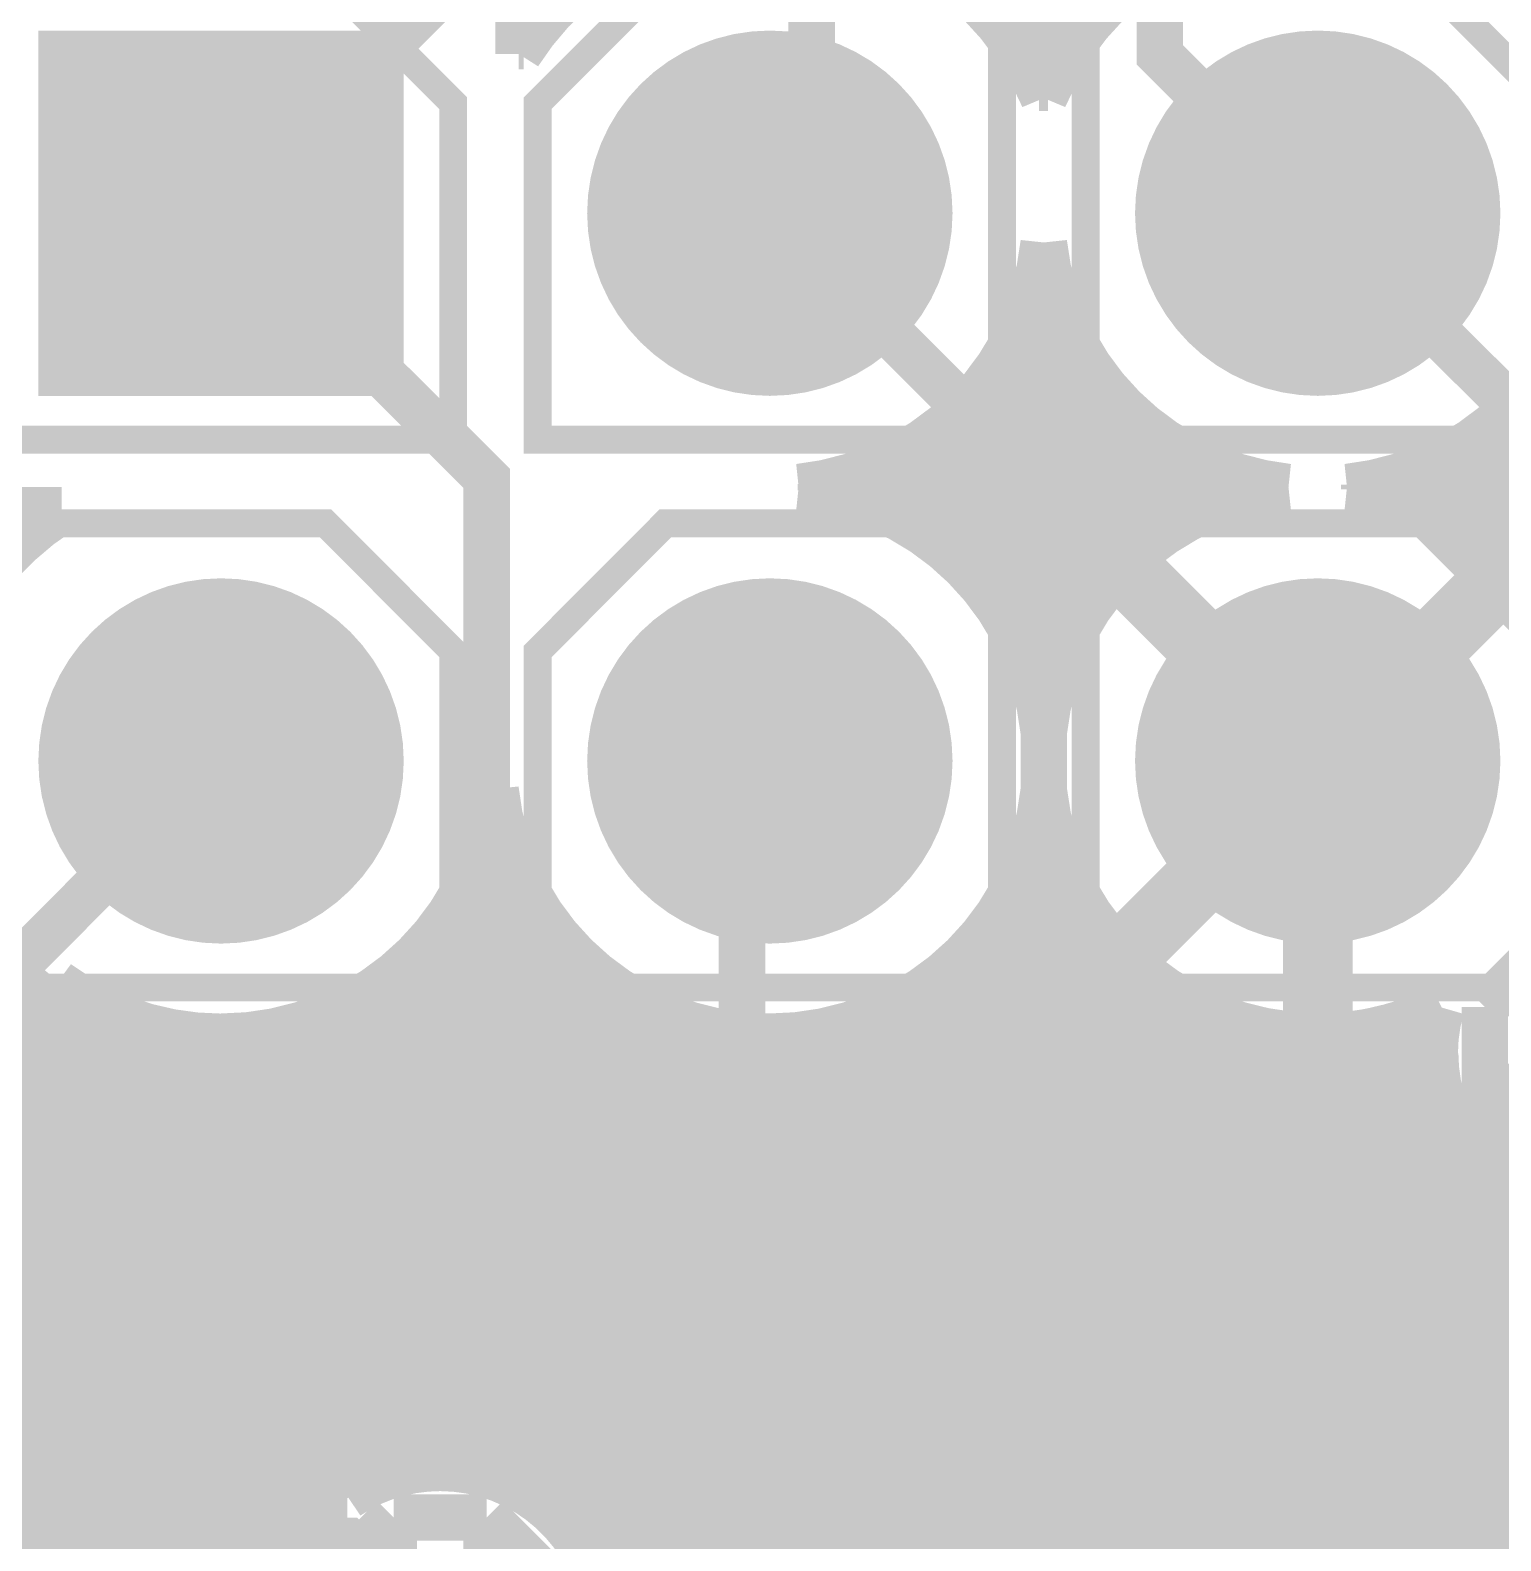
# Model space of a CAD drawing. Extents: x -5 to 157, y -120 to 103.
# Drawn here: x 90.34 to 98.38, y 69.47 to 77.73 of the extents above; entities that cross this region are included whole.
import ezdxf

# ---------------------------------------------------------------- set-up
doc = ezdxf.new("R2010")
doc.units = 0
doc.header["$MEASUREMENT"] = 0
doc.layers.get('0').update_dxf_attribs({"linetype": 'CONTINUOUS'})
for name, color, linetype in [('22-304-2_BOT', 7, 'CONTINUOUS'), ('22-304-2_DRD', 7, 'CONTINUOUS'), ('22-304-2_DRL', 2, 'CONTINUOUS'), ('22-304-2_IN1', 4, 'CONTINUOUS'), ('22-304-2_IN2', 3, 'CONTINUOUS'), ('22-304-2_SMB', 5, 'CONTINUOUS'), ('22-304-2_SMT', 10, 'CONTINUOUS'), ('22-304-2_SPB', 14, 'CONTINUOUS'), ('22-304-2_SSB', 12, 'CONTINUOUS'), ('22-304-2_SST', 11, 'CONTINUOUS'), ('22-304-2_TOP', 13, 'CONTINUOUS'), ('THRUHOLE_NPT', 15, 'CONTINUOUS')]:
    doc.layers.add(name, color=color, linetype=linetype)

# ---------------------------------------------------------------- blocks, each defined once
blk = doc.blocks.new('SQUARE_10')
blk.add_solid([(0.99949, 0.99949), (0.99949, -0.99949), (-0.99949, 0.99949), (-0.99949, -0.99949)])
blk = doc.blocks.new('ROUND_29')
at = {"const_width": 0.99949}
blk.add_lwpolyline([(-0.499744, 0, 1), (0.499744, 0, 1)], format="xyb", close=True, dxfattribs=at)
blk = doc.blocks.new('RECTANGLE_31')
blk.add_solid([(0.9017, 0.508), (0.9017, -0.508), (-0.9017, 0.508), (-0.9017, -0.508)])
blk = doc.blocks.new('RECTANGLE_62')
blk.add_solid([(0.35052, 0.25019), (0.35052, -0.25019), (-0.35052, 0.25019), (-0.35052, -0.25019)])
blk = doc.blocks.new('ROUND_16')
at = {"const_width": 0.54991}
blk.add_lwpolyline([(-0.274954, 0, 1), (0.274954, 0, 1)], format="xyb", close=True, dxfattribs=at)
blk = doc.blocks.new('RECTANGLE_11')
blk.add_solid([(0.40005, 0.29972), (0.40005, -0.29972), (-0.40005, 0.29972), (-0.40005, -0.29972)])

msp = doc.modelspace()

# ---------------------------------------------------------------- linework, layer by layer
at = {"layer": '22-304-2_BOT'}
for points, const_width in [([(92.71, 78.97368), (92.71, 78.05928), (91.38412, 76.7334)], 0.254), ([(94.615, 78.97368), (94.615, 76.96454), (94.3864, 76.7334)], 0.254), ([(96.52, 78.97368), (96.52, 77.59954), (97.3836, 76.7334)], 0.254), ([(92.71, 70.8914), (92.837, 71.0184), (92.837, 75.28306), (91.38412, 76.7334)], 0.254), ([(94.3864, 76.7334), (95.885, 75.2348), (95.885, 70.8914)], 0.254), ([(121.285, 34.0614), (121.5136, 34.29), (136.906, 34.29), (138.43, 35.814), (138.43, 46.736), (137.287, 47.879), (134.239, 47.879), (128.651, 53.467), (128.651, 59.055), (127.889, 59.817), (114.173, 59.817), (105.156, 68.834), (105.156, 72.517), (102.362, 75.311), (98.80854, 75.311), (97.3836, 76.7334)], 0.254), ([(85.725, 75.94092), (85.725, 70.739), (86.487, 69.977), (93.345, 69.977), (94.488, 68.834), (94.488, 67.056), (95.504, 66.04), (98.933, 66.04), (100.584, 64.389), (106.807, 64.389), (111.125, 60.071), (111.76, 60.071), (112.395, 59.436), (112.395, 58.78576)], 0.254), ([(97.3836, 72.29094), (97.3836, 73.7362)], 0.381), ([(91.38412, 73.7362), (89.535, 71.88454), (89.535, 70.8914)], 0.254), ([(94.3864, 73.7362), (94.234, 73.5838), (94.234, 70.231), (94.742, 69.723), (96.647, 69.723), (97.00768, 70.08368), (98.425, 70.08368)], 0.254), ([(96.52, 72.49922), (96.52, 71.9074)], 0.254), ([(96.70288, 72.39), (96.52, 72.39)], 0.254), ([(96.7232, 72.37984), (96.7232, 71.9074)], 0.254), ([(96.9518, 72.29094), (96.9518, 71.9074)], 0.254), ([(97.97796, 72.34936), (97.84842, 72.21982)], 0.254), ([(97.8662, 72.30618), (97.8662, 72.23506)], 0.254), ([(98.425, 70.88378), (98.425, 71.628), (98.933, 72.136)], 0.635), ([(97.1804, 72.24014), (97.1804, 71.9074)], 0.254), ([(97.409, 72.22744), (97.409, 70.71868)], 0.254), ([(97.6376, 72.24776), (97.6376, 71.87438)], 0.254), ([(97.79508, 72.1614), (96.52, 72.1614)], 0.254), ([(97.65792, 71.9328), (96.52, 71.9328)], 0.254), ([(97.2947, 71.9074), (96.52, 71.9074)], 0.254), ([(97.2947, 71.9074), (97.2947, 70.71868)], 0.254), ([(97.60204, 71.7042), (97.2947, 71.7042)], 0.254), ([(97.56648, 71.64324), (97.56648, 70.84314)], 0.254), ([(97.5995, 71.64324), (97.56648, 71.64324)], 0.254), ([(97.56648, 71.4756), (97.2947, 71.4756)], 0.254), ([(97.56648, 71.247), (97.2947, 71.247)], 0.254), ([(97.56648, 71.0184), (97.2947, 71.0184)], 0.254), ([(100.965, 70.8914), (100.15728, 70.08368), (98.425, 70.08368)], 0.254), ([(97.56648, 70.84314), (97.56648, 70.71868)], 0.254), ([(97.56648, 70.7898), (97.2947, 70.7898)], 0.254), ([(97.56648, 70.71868), (97.2947, 70.71868)], 0.254), ([(92.583, 68.961), (92.075, 69.469), (79.502, 69.469), (79.375, 69.596), (79.375, 69.7738)], 0.254)]:
    msp.add_lwpolyline(points, dxfattribs=dict(at, const_width=const_width))
at = {"layer": '22-304-2_BOT', "const_width": 0.254}
for points in [[(96.52, 72.49922, 0.1535614), (97.3836, 72.22758)], [(97.3836, 72.22744, 0.10157), (97.97793, 72.34943)], [(97.8408, 72.2122, 0.1941193), (97.59896, 71.64325)], [(97.8408, 72.2122, 0.1941193), (97.59896, 71.64325)]]:
    msp.add_lwpolyline(points, format="xyb", dxfattribs=at)
at = {"layer": '22-304-2_DRD', "const_width": 0.254}
for points in [[(91.38412, 77.3684), (90.74912, 76.7334)], [(92.01912, 76.7334), (91.38412, 77.3684)], [(94.3864, 77.3684), (93.7514, 76.7334)], [(95.0214, 76.7334), (94.3864, 77.3684)], [(97.3836, 77.3684), (96.7486, 76.7334)], [(98.0186, 76.7334), (97.3836, 77.3684)], [(90.74912, 76.7334), (91.38412, 76.0984)], [(91.38412, 76.0984), (92.01912, 76.7334)], [(93.7514, 76.7334), (94.3864, 76.0984)], [(94.3864, 76.0984), (95.0214, 76.7334)], [(96.7486, 76.7334), (97.3836, 76.0984)], [(97.3836, 76.0984), (98.0186, 76.7334)], [(91.38412, 74.3712), (90.74912, 73.7362)], [(92.01912, 73.7362), (91.38412, 74.3712)], [(94.3864, 74.3712), (93.7514, 73.7362)], [(95.0214, 73.7362), (94.3864, 74.3712)], [(97.3836, 74.3712), (96.7486, 73.7362)], [(98.0186, 73.7362), (97.3836, 74.3712)], [(90.74912, 73.7362), (91.38412, 73.1012)], [(91.38412, 73.1012), (92.01912, 73.7362)], [(93.7514, 73.7362), (94.3864, 73.1012)], [(94.3864, 73.1012), (95.0214, 73.7362)], [(96.7486, 73.7362), (97.3836, 73.1012)], [(97.3836, 73.1012), (98.0186, 73.7362)], [(98.679, 72.771), (98.298, 72.39)], [(98.298, 72.39), (98.298, 71.882)], [(98.298, 71.882), (98.679, 71.501)], [(92.329, 69.596), (91.948, 69.215)], [(92.837, 69.596), (92.329, 69.596)], [(93.218, 69.215), (92.837, 69.596)], [(92.329, 69.342), (92.329, 69.215)], [(92.456, 69.342), (92.329, 69.342)], [(92.456, 69.215), (92.456, 69.342)], [(92.71, 69.342), (92.71, 69.215)], [(92.837, 69.342), (92.71, 69.342)], [(92.837, 69.215), (92.837, 69.342)]]:
    msp.add_lwpolyline(points, dxfattribs=at)
at = {"layer": '22-304-2_IN2'}
for points, const_width in [([(93.0656, 86.73846), (93.0656, 77.68336)], 0.254), ([(95.8088, 86.73846), (95.8088, 77.5208)], 0.254), ([(96.0374, 86.73846), (96.0374, 77.64526)], 0.254), ([(95.5802, 80.80502), (95.5802, 77.8383)], 0.254), ([(93.01226, 78.36154), (93.01226, 77.60462)], 0.254), ([(93.0402, 77.6478), (93.01226, 77.6478)], 0.254), ([(96.0374, 77.6478), (95.73006, 77.6478)], 0.254), ([(95.90786, 77.4192), (95.8596, 77.4192)], 0.254), ([(95.9104, 76.0476), (95.8596, 76.0476)], 0.254), ([(95.8088, 75.946), (95.8088, 74.52106)], 0.254), ([(96.03994, 75.819), (95.73006, 75.819)], 0.254), ([(96.0374, 75.82154), (96.0374, 74.64552)], 0.254), ([(96.2279, 75.5904), (95.5421, 75.5904)], 0.254), ([(95.5802, 75.63104), (95.5802, 74.83856)], 0.254), ([(96.266, 75.5523), (96.266, 74.91476)], 0.254), ([(95.3516, 75.4253), (95.3516, 75.0443)], 0.254), ([(96.51238, 75.3618), (95.25762, 75.3618)], 0.254), ([(96.4946, 75.37196), (96.4946, 75.0951)], 0.254), ([(99.51212, 75.3618), (98.25736, 75.3618)], 0.254), ([(98.3234, 75.40498), (98.3234, 75.06208)], 0.254), ([(95.123, 75.28306), (95.123, 75.184)], 0.254), ([(98.0948, 75.27036), (98.0948, 75.19924)], 0.254), ([(96.7232, 75.2475), (96.7232, 75.2221)], 0.254), ([(90.5129, 75.1078), (89.99982, 75.1078)], 0.254), ([(90.3224, 75.1078), (90.3224, 74.96556)], 0.254), ([(96.55302, 75.1332), (95.21698, 75.1332)], 0.254), ([(99.55276, 75.1332), (98.21672, 75.1332)], 0.254), ([(90.25382, 74.9046), (84.53882, 74.9046)], 0.254), ([(96.2533, 74.9046), (95.5167, 74.9046)], 0.254), ([(96.2787, 74.8411), (97.3836, 73.7362)], 0.381), ([(98.4885, 74.8411), (97.3836, 73.7362)], 0.381), ([(96.05772, 74.676), (95.71228, 74.676)], 0.254), ([(95.92056, 74.4474), (95.8469, 74.4474)], 0.254), ([(96.2787, 72.62876), (97.3836, 73.7362)], 0.381), ([(92.89796, 73.0758), (92.87002, 73.0758)], 0.254), ([(95.8977, 73.0758), (95.8723, 73.0758)], 0.254), ([(92.837, 73.00214), (92.837, 69.95414)], 0.254), ([(95.8088, 72.9488), (95.8088, 14.35862)], 0.254), ([(93.02242, 72.8472), (92.7481, 72.8472)], 0.254), ([(93.0656, 72.7837), (93.0656, 69.86524)], 0.254), ([(96.02216, 72.8472), (95.74784, 72.8472)], 0.254), ([(96.0374, 72.82434), (96.0374, 14.34846)], 0.254), ([(93.20276, 72.6186), (92.56776, 72.6186)], 0.254), ([(92.6084, 72.66432), (92.6084, 69.98716)], 0.254), ([(96.2025, 72.6186), (95.5675, 72.6186)], 0.254), ([(95.5802, 72.6313), (95.5802, 14.31544)], 0.254), ([(93.2942, 72.5297), (93.2942, 69.70014)], 0.254), ([(96.266, 72.5551), (96.266, 56.81218)], 0.254), ([(90.3224, 72.5043), (90.3224, 67.16776)], 0.254), ([(92.3798, 72.44842), (92.3798, 69.96684)], 0.254), ([(90.46972, 72.39), (89.48928, 72.39)], 0.254), ([(93.472, 72.39), (92.29852, 72.39)], 0.254), ([(96.4692, 72.39), (95.29826, 72.39)], 0.254), ([(95.3516, 72.42556), (95.3516, 14.2113)], 0.254), ([(96.4946, 72.37476), (96.4946, 57.49036)], 0.254), ([(90.551, 72.3392), (90.551, 67.19316)], 0.254), ([(92.1512, 72.3011), (92.1512, 69.89064)], 0.254), ([(93.5228, 72.35698), (93.5228, 69.37248)], 0.254), ([(95.123, 72.28586), (95.123, 14.0208)], 0.254), ([(90.7796, 72.2249), (90.7796, 67.16776)], 0.254), ([(91.9226, 72.1995), (91.9226, 69.74586)], 0.254), ([(93.7514, 72.2376), (93.7514, 47.76216)], 0.254), ([(96.7232, 72.24776), (96.7232, 57.91708)], 0.254), ([(90.97518, 72.1614), (89.37498, 72.1614)], 0.254), ([(91.0082, 72.15378), (91.0082, 67.08648)], 0.254), ([(91.694, 72.13854), (91.694, 69.47408)], 0.254), ([(93.97492, 72.1614), (91.7956, 72.1614)], 0.254), ([(93.98, 72.15886), (93.98, 47.78756)], 0.254), ([(94.2086, 72.11822), (94.2086, 47.76216)], 0.254), ([(94.6658, 72.13346), (94.6658, 47.5234)], 0.254), ([(96.97466, 72.1614), (94.79534, 72.1614)], 0.254), ([(94.8944, 72.18934), (94.8944, 47.22622)], 0.254), ([(96.9518, 72.16648), (96.9518, 58.2422)], 0.254), ([(97.1804, 72.12076), (97.1804, 58.50636)], 0.254), ([(97.6376, 72.12838), (97.6376, 58.91022)], 0.254), ([(97.90684, 72.1614), (97.79508, 72.1614)], 0.254), ([(97.8662, 72.18172), (97.8662, 59.0677)], 0.254), ([(97.90684, 72.19442), (97.90518, 72.136)], 0.254), ([(91.2368, 72.11568), (91.2368, 66.929)], 0.254), ([(91.4654, 72.1106), (91.4654, 66.63182)], 0.254), ([(94.4372, 72.10806), (94.4372, 47.68088)], 0.254), ([(97.409, 72.10806), (97.409, 58.7248)], 0.254), ([(97.92716, 71.9328), (89.18448, 71.9328)], 0.254), ([(98.00082, 71.7042), (88.8238, 71.7042)], 0.254), ([(98.0948, 71.54418), (98.0948, 59.19978)], 0.254), ([(98.14814, 71.4756), (85.11286, 71.4756)], 0.254), ([(98.3234, 71.3105), (98.3234, 59.31154)], 0.254), ([(98.41992, 71.247), (84.59978, 71.247)], 0.254), ([(106.426, 71.0184), (70.69074, 71.0184)], 0.254), ([(106.426, 70.7898), (70.32498, 70.7898)], 0.254), ([(106.426, 70.5612), (67.90944, 70.5612)], 0.254), ([(106.426, 70.3326), (68.02374, 70.3326)], 0.254), ([(106.426, 70.104), (68.20154, 70.104)], 0.254), ([(92.11564, 69.8754), (68.29806, 69.8754)], 0.254), ([(99.22764, 69.8754), (93.04782, 69.8754)], 0.254), ([(91.81846, 69.6468), (68.33362, 69.6468)], 0.254), ([(98.93046, 69.6468), (93.345, 69.6468)], 0.254), ([(91.66352, 69.4182), (74.76998, 69.4182)], 0.254), ([(98.77552, 69.4182), (93.50248, 69.4182)], 0.254)]:
    msp.add_lwpolyline(points, dxfattribs=dict(at, const_width=const_width))
at = {"layer": '22-304-2_IN2', "const_width": 0.254}
for points in [[(94.3864, 78.36154, 0.2568722), (93.01134, 77.6052)], [(95.885, 77.36332, 0.301923), (94.3864, 78.35901)], [(97.3836, 78.36154, 0.3019234), (95.885, 77.36332)], [(98.88474, 77.36332, 0.3020881), (97.3836, 78.36154)], [(95.01632, 75.2348, 0.196202), (95.885, 76.10348)], [(95.885, 76.10348, 0.196202), (96.75368, 75.2348)], [(98.01352, 75.2348, 0.1967326), (98.88348, 76.10654)], [(95.885, 74.36612, 0.196202), (95.01632, 75.2348)], [(96.75368, 75.2348, 0.196202), (95.885, 74.36612)], [(98.88474, 74.36358, 0.196733), (98.01405, 75.23605)], [(90.5129, 75.1078, 0.2566489), (89.75922, 73.7362)], [(89.75852, 73.7362, 0.4142136), (91.38412, 72.1106)], [(91.38412, 72.10806, 0.3020885), (92.88526, 73.10628)], [(92.88526, 73.10628, 0.3020881), (94.3864, 72.10806)], [(94.3864, 72.10806, 0.3015309), (95.885, 73.10374)], [(95.885, 73.10374, 0.3015309), (97.3836, 72.1106)], [(97.3836, 72.10806, 0.0823487), (97.90911, 72.1952)], [(97.90684, 72.136, 0.4142136), (98.933, 71.10984)], [(92.583, 69.98716, 0.4142136), (91.55684, 68.961)], [(93.60916, 68.961, 0.4142136), (92.583, 69.98716)]]:
    msp.add_lwpolyline(points, format="xyb", dxfattribs=at)
at = {"layer": '22-304-2_SPB', "const_width": 0.127}
for points in [[(98.12528, 70.98538), (98.12528, 70.68566)], [(98.72472, 70.98538), (98.12528, 70.98538)], [(98.22688, 70.98538), (98.22688, 70.68566)], [(98.34118, 70.98538), (98.34118, 70.68566)], [(98.72472, 70.90156), (98.12528, 70.90156)], [(98.72472, 70.78726), (98.12528, 70.78726)], [(98.72472, 70.68566), (98.12528, 70.68566)], [(98.72472, 70.28434), (98.12528, 70.28434)], [(98.12528, 70.28434), (98.12528, 69.98462)], [(98.22688, 70.28434), (98.22688, 69.98462)], [(98.34118, 70.28434), (98.34118, 69.98462)], [(98.72472, 70.20052), (98.12528, 70.20052)], [(98.72472, 70.08622), (98.12528, 70.08622)], [(98.72472, 69.98462), (98.12528, 69.98462)]]:
    msp.add_lwpolyline(points, dxfattribs=at)
at = {"layer": '22-304-2_SSB', "const_width": 0.1524}
for points in [[(88.138, 66.548), (90.932, 66.548), (90.932, 71.882), (88.138, 71.882), (88.138, 66.548)], [(91.313, 66.548), (94.107, 66.548), (94.107, 71.882), (91.313, 71.882), (91.313, 66.548)], [(94.488, 66.548), (97.282, 66.548), (97.282, 71.882), (94.488, 71.882), (94.488, 66.548)], [(97.917, 69.85), (97.917, 69.723), (98.044, 69.596), (98.933, 69.596), (98.933, 71.374), (97.917, 71.374), (97.917, 69.85)]]:
    msp.add_lwpolyline(points, dxfattribs=at)
at = {"layer": '22-304-2_SST', "const_width": 0.1524}
for points in [[(90.11412, 78.03388), (90.11412, 75.49388), (92.65412, 75.49388), (92.65412, 77.33538), (91.95562, 78.03388), (90.11412, 78.03388)], [(93.1164, 75.49388), (95.6564, 75.49388), (95.6564, 78.03388), (93.8149, 78.03388), (93.1164, 77.33538), (93.1164, 75.49388)], [(96.1136, 78.03388), (96.1136, 75.49388), (98.6536, 75.49388), (98.6536, 77.33538), (97.9551, 78.03388), (96.1136, 78.03388)], [(91.70416, 77.05344), (91.06408, 77.05344), (91.06408, 76.41336), (91.70416, 76.41336), (91.70416, 77.05344)], [(94.70644, 77.05344), (94.06636, 77.05344), (94.06636, 76.41336), (94.70644, 76.41336), (94.70644, 77.05344)], [(97.70364, 77.05344), (97.06356, 77.05344), (97.06356, 76.41336), (97.70364, 76.41336), (97.70364, 77.05344)], [(90.11412, 75.03668), (90.11412, 72.49668), (92.65412, 72.49668), (92.65412, 74.33564), (91.95562, 75.03668), (90.11412, 75.03668)], [(93.1164, 72.49668), (95.6564, 72.49668), (95.6564, 75.03668), (93.8149, 75.03668), (93.1164, 74.33564), (93.1164, 72.49668)], [(97.9551, 75.03668), (96.1136, 75.03668), (96.1136, 72.49668), (98.6536, 72.49668), (98.6536, 74.33564), (97.9551, 75.03668)], [(91.70416, 74.05624), (91.06408, 74.05624), (91.06408, 73.41616), (91.70416, 73.41616), (91.70416, 74.05624)], [(94.06636, 74.05624), (94.06636, 73.41616), (94.70644, 73.41616), (94.70644, 74.05624), (94.06636, 74.05624)], [(97.06356, 74.05624), (97.06356, 73.41616), (97.70364, 73.41616), (97.70364, 74.05624), (97.06356, 74.05624)], [(88.05926, 71.83628), (89.46134, 71.83628), (95.18396, 71.83628)], [(96.5835, 71.83628), (96.5835, 70.4342), (95.18396, 70.4342), (95.18396, 71.83628), (96.5835, 71.83628), (102.30866, 71.83628)], [(93.71076, 70.06082), (93.71076, 71.07682), (93.59392, 70.90918)], [(92.63634, 70.06082), (92.99194, 70.06082), (93.11132, 70.40118), (93.11132, 70.739), (92.99194, 71.07682), (92.63634, 71.07682)], [(92.69476, 70.06082), (92.69476, 71.07682)], [(94.31274, 70.06082), (94.66834, 71.07682), (94.19336, 71.07682)], [(93.83014, 70.06082), (93.59392, 70.06082)]]:
    msp.add_lwpolyline(points, dxfattribs=at)
at = {"layer": '22-304-2_TOP', "const_width": 0.254}
for points in [[(94.54388, 75.2348, 0.3536585), (95.885, 76.57338)], [(95.885, 76.57338, 0.3531865), (97.22358, 75.2348)], [(97.54362, 75.2348, 0.3541789), (98.88474, 76.57846)], [(95.885, 73.89368, 0.3541294), (94.54388, 75.2348)], [(97.22358, 75.2348, 0.3536585), (95.885, 73.89368)], [(98.88474, 73.89114, 0.3541789), (97.54362, 75.2348)], [(91.38412, 72.22744, 0.384881), (92.88526, 73.5838)], [(92.88526, 73.5838, 0.384881), (94.3864, 72.22744)], [(94.3864, 72.22744, 0.3833893), (95.885, 73.57618)], [(95.885, 73.57618, 0.3833891), (97.3836, 72.22998)], [(90.4875, 72.52208, 0.1603783), (91.38412, 72.22689)], [(97.3836, 72.22744, 0.1170056), (98.06138, 72.38825)], [(98.05924, 72.38746, 0.0701694), (98.02378, 72.136)], [(98.02622, 72.136, 0.3680653), (98.78822, 71.23938)], [(90.2462, 70.7898, 0.1989124), (90.48818, 71.374)], [(90.2462, 70.7898, 0.1989124), (90.48818, 71.374)], [(92.583, 69.86778, 0.1496565), (92.07533, 69.71235)], [(93.48978, 68.961, 0.4142136), (92.583, 69.86778)]]:
    msp.add_lwpolyline(points, format="xyb", dxfattribs=at)
at = {"layer": '22-304-2_TOP'}
for points, const_width in [([(95.9485, 76.2762), (95.8215, 76.2762)], 0.254), ([(95.8088, 76.23556), (95.8088, 74.23404)], 0.254), ([(96.04248, 76.0476), (95.72752, 76.0476)], 0.254), ([(96.0374, 76.05522), (96.0374, 74.41184)], 0.254), ([(95.5802, 75.81392), (95.5802, 74.65568)], 0.254), ([(96.18472, 75.819), (95.58274, 75.819)], 0.254), ([(96.266, 75.72248), (96.266, 74.74712)], 0.254), ([(96.40062, 75.5904), (95.36684, 75.5904)], 0.254), ([(99.40036, 75.5904), (98.36658, 75.5904)], 0.254), ([(95.3516, 75.57516), (95.3516, 74.8919)], 0.254), ([(96.4946, 75.51674), (96.4946, 74.95286)], 0.254), ([(98.3234, 75.55484), (98.3234, 74.91476)], 0.254), ([(96.75876, 75.3618), (95.0087, 75.3618)], 0.254), ([(95.123, 75.41768), (95.123, 75.04938)], 0.254), ([(96.7232, 75.37958), (96.7232, 75.09002)], 0.254), ([(99.7585, 75.3618), (98.00844, 75.3618)], 0.254), ([(98.0948, 75.40498), (98.0948, 75.06462)], 0.254), ([(94.8944, 75.31354), (94.8944, 75.15352)], 0.254), ([(96.9518, 75.28814), (96.9518, 75.17892)], 0.254), ([(97.8662, 75.30592), (97.8662, 75.16368)], 0.254), ([(94.6658, 75.25258), (94.6658, 75.21702)], 0.254), ([(97.6376, 75.2475), (97.6376, 75.2221)], 0.254), ([(96.81972, 75.1332), (94.95028, 75.1332)], 0.254), ([(99.81946, 75.1332), (97.95002, 75.1332)], 0.254), ([(96.4311, 74.9046), (95.33636, 74.9046)], 0.254), ([(99.43084, 74.9046), (98.3361, 74.9046)], 0.254), ([(96.36252, 74.75728), (97.3836, 73.7362)], 0.381), ([(98.40468, 74.75728), (97.3836, 73.7362)], 0.381), ([(96.20504, 74.676), (95.56242, 74.676)], 0.254), ([(96.05518, 74.4474), (95.71482, 74.4474)], 0.254), ([(95.95612, 74.2188), (95.81388, 74.2188)], 0.254), ([(95.8977, 73.9902), (95.8723, 73.9902)], 0.254), ([(96.36252, 72.71258), (97.3836, 73.7362)], 0.381), ([(92.94114, 73.3044), (92.82938, 73.3044)], 0.254), ([(92.837, 73.32726), (92.837, 69.83222)], 0.254), ([(95.93834, 73.3044), (95.82912, 73.3044)], 0.254), ([(95.8088, 73.23582), (95.8088, 69.71284)], 0.254), ([(93.03004, 73.0758), (92.74048, 73.0758)], 0.254), ([(96.02724, 73.0758), (95.74022, 73.0758)], 0.254), ([(96.0374, 73.05802), (96.0374, 69.71284)], 0.254), ([(93.0656, 73.00468), (93.0656, 69.72808)], 0.254), ([(93.1672, 72.8472), (92.60332, 72.8472)], 0.254), ([(92.6084, 72.85228), (92.6084, 69.86778)], 0.254), ([(95.5802, 72.81418), (95.5802, 69.71284)], 0.254), ([(96.1644, 72.8472), (95.60306, 72.8472)], 0.254), ([(93.2942, 72.6948), (93.2942, 69.52488)], 0.254), ([(96.266, 72.72274), (96.266, 69.71284)], 0.254), ([(93.37294, 72.6186), (92.39758, 72.6186)], 0.254), ([(96.37014, 72.6186), (95.39732, 72.6186)], 0.254), ([(92.3798, 72.60082), (92.3798, 69.84492)], 0.254), ([(95.3516, 72.57796), (95.3516, 69.85254)], 0.254), ([(90.4875, 72.52208), (90.4875, 71.374)], 0.254), ([(90.551, 72.4789), (90.551, 69.71284)], 0.254), ([(93.5228, 72.49922), (93.5228, 68.76542)], 0.254), ([(96.4946, 72.517), (96.4946, 69.71284)], 0.254), ([(90.7034, 72.39), (90.4875, 72.39)], 0.254), ([(93.70314, 72.39), (92.06484, 72.39)], 0.254), ([(92.1512, 72.43572), (92.1512, 69.75856)], 0.254), ([(93.7514, 72.36714), (93.7514, 68.99402)], 0.254), ([(96.70288, 72.39), (95.06712, 72.39)], 0.254), ([(95.123, 72.42048), (95.123, 69.85254)], 0.254), ([(96.7232, 72.37984), (96.7232, 69.71284)], 0.254), ([(90.7796, 72.35444), (90.7796, 69.71284)], 0.254), ([(91.9226, 72.3265), (91.9226, 69.71284)], 0.254), ([(93.98, 72.28332), (93.98, 69.85254)], 0.254), ([(94.8944, 72.31634), (94.8944, 69.85254)], 0.254), ([(96.9518, 72.29094), (96.9518, 69.71284)], 0.254), ([(97.8662, 72.30618), (97.8662, 69.71284)], 0.254), ([(91.0082, 72.2757), (91.0082, 69.71284)], 0.254), ([(91.2368, 72.23506), (91.2368, 69.71284)], 0.254), ([(91.4654, 72.22998), (91.4654, 69.71284)], 0.254), ([(91.694, 72.25792), (91.694, 69.71284)], 0.254), ([(94.2086, 72.2376), (94.2086, 69.85254)], 0.254), ([(94.4372, 72.22744), (94.4372, 69.85254)], 0.254), ([(94.6658, 72.25284), (94.6658, 69.85254)], 0.254), ([(97.1804, 72.24014), (97.1804, 69.71284)], 0.254), ([(97.409, 72.22744), (97.409, 69.71284)], 0.254), ([(97.6376, 72.24776), (97.6376, 69.71284)], 0.254), ([(98.02622, 72.1614), (90.4875, 72.1614)], 0.254), ([(98.04908, 71.9328), (90.4875, 71.9328)], 0.254), ([(98.0948, 71.78802), (98.0948, 69.71284)], 0.254), ([(98.13544, 71.7042), (90.4875, 71.7042)], 0.254), ([(98.3107, 71.4756), (90.4875, 71.4756)], 0.254), ([(98.3234, 71.4629), (98.3234, 69.71284)], 0.254), ([(98.75012, 71.247), (90.47734, 71.247)], 0.254), ([(99.0092, 71.0184), (90.40622, 71.0184)], 0.254), ([(90.3224, 70.8787), (90.3224, 69.71284)], 0.254), ([(90.23858, 70.78218), (89.9795, 70.5231)], 0.254), ([(99.2759, 70.7898), (90.24366, 70.7898)], 0.254), ([(106.426, 70.5612), (90.01506, 70.5612)], 0.254), ([(106.426, 70.3326), (89.9795, 70.3326)], 0.254), ([(106.426, 70.104), (89.9795, 70.104)], 0.254), ([(106.426, 69.8754), (89.9795, 69.8754)], 0.254), ([(93.85808, 69.85254), (93.85808, 69.1007)], 0.254), ([(95.37192, 69.85254), (93.85808, 69.85254)], 0.254), ([(95.37192, 69.85254), (95.37192, 69.469)], 0.254), ([(90.48242, 69.71284), (89.9795, 69.71284)], 0.254), ([(90.17, 69.64934), (90.17, 68.5546)], 0.381), ([(91.12758, 69.71284), (90.48242, 69.71284)], 0.254), ([(92.075, 69.71284), (91.12758, 69.71284)], 0.254), ([(93.85808, 69.6468), (93.17736, 69.6468)], 0.254), ([(95.56242, 69.6468), (95.37192, 69.6468)], 0.254), ([(96.83242, 69.71284), (95.56242, 69.71284)], 0.254), ([(95.56242, 69.71284), (95.56242, 69.469)], 0.254), ([(97.47758, 69.71284), (96.83242, 69.71284)], 0.254), ([(98.74758, 69.71284), (97.47758, 69.71284)], 0.254), ([(93.85808, 69.4182), (93.36786, 69.4182)], 0.254), ([(95.56242, 69.469), (95.37192, 69.469)], 0.254)]:
    msp.add_lwpolyline(points, dxfattribs=dict(at, const_width=const_width))

# ---------------------------------------------------------------- block references
at = {"layer": '22-304-2_BOT'}
for name, p in [('SQUARE_10', (91.38412, 76.7334)), ('ROUND_29', (94.3864, 76.7334)), ('ROUND_29', (97.3836, 76.7334)), ('ROUND_29', (91.38412, 73.7362)), ('ROUND_29', (94.3864, 73.7362)), ('ROUND_29', (97.3836, 73.7362)), ('RECTANGLE_31', (89.535, 70.8914)), ('RECTANGLE_31', (92.71, 70.8914)), ('RECTANGLE_31', (95.885, 70.8914)), ('RECTANGLE_62', (98.425, 70.88378)), ('RECTANGLE_62', (98.425, 70.08368))]:
    msp.add_blockref(name, p, dxfattribs=at)
at = {"layer": '22-304-2_DRL'}
for p in [(91.38412, 76.7334), (94.3864, 76.7334), (97.3836, 76.7334), (91.38412, 73.7362), (94.3864, 73.7362), (97.3836, 73.7362)]:
    msp.add_blockref('ROUND_16', p, dxfattribs=at)
at = {"layer": '22-304-2_IN1'}
for name, p in [('SQUARE_10', (91.38412, 76.7334)), ('ROUND_29', (94.3864, 76.7334)), ('ROUND_29', (97.3836, 76.7334)), ('ROUND_29', (91.38412, 73.7362)), ('ROUND_29', (94.3864, 73.7362)), ('ROUND_29', (97.3836, 73.7362))]:
    msp.add_blockref(name, p, dxfattribs=at)
at = {"layer": '22-304-2_IN2'}
for name, p in [('SQUARE_10', (91.38412, 76.7334)), ('ROUND_29', (94.3864, 76.7334)), ('ROUND_29', (97.3836, 76.7334)), ('ROUND_29', (91.38412, 73.7362)), ('ROUND_29', (94.3864, 73.7362)), ('ROUND_29', (97.3836, 73.7362))]:
    msp.add_blockref(name, p, dxfattribs=at)
at = {"layer": '22-304-2_SMB'}
for name, p in [('SQUARE_10', (91.38412, 76.7334)), ('ROUND_29', (94.3864, 76.7334)), ('ROUND_29', (97.3836, 76.7334)), ('ROUND_29', (91.38412, 73.7362)), ('ROUND_29', (94.3864, 73.7362)), ('ROUND_29', (97.3836, 73.7362)), ('RECTANGLE_31', (89.535, 70.8914)), ('RECTANGLE_31', (92.71, 70.8914)), ('RECTANGLE_31', (95.885, 70.8914)), ('RECTANGLE_11', (98.425, 70.88378)), ('RECTANGLE_11', (98.425, 70.08368))]:
    msp.add_blockref(name, p, dxfattribs=at)
at = {"layer": '22-304-2_SMT'}
for name, p in [('SQUARE_10', (91.38412, 76.7334)), ('ROUND_29', (94.3864, 76.7334)), ('ROUND_29', (97.3836, 76.7334)), ('ROUND_29', (91.38412, 73.7362)), ('ROUND_29', (94.3864, 73.7362)), ('ROUND_29', (97.3836, 73.7362))]:
    msp.add_blockref(name, p, dxfattribs=at)
at = {"layer": '22-304-2_SPB'}
for p in [(89.535, 70.8914), (92.71, 70.8914), (95.885, 70.8914)]:
    msp.add_blockref('RECTANGLE_31', p, dxfattribs=at)
at = {"layer": '22-304-2_TOP'}
for name, p in [('SQUARE_10', (91.38412, 76.7334)), ('ROUND_29', (94.3864, 76.7334)), ('ROUND_29', (97.3836, 76.7334)), ('ROUND_29', (91.38412, 73.7362)), ('ROUND_29', (94.3864, 73.7362)), ('ROUND_29', (97.3836, 73.7362))]:
    msp.add_blockref(name, p, dxfattribs=at)
at = {"layer": 'THRUHOLE_NPT'}
for p in [(91.38412, 76.7334), (94.3864, 76.7334), (97.3836, 76.7334), (91.38412, 73.7362), (94.3864, 73.7362), (97.3836, 73.7362)]:
    msp.add_blockref('ROUND_16', p, dxfattribs=at)

doc.saveas('drawing.dxf')
